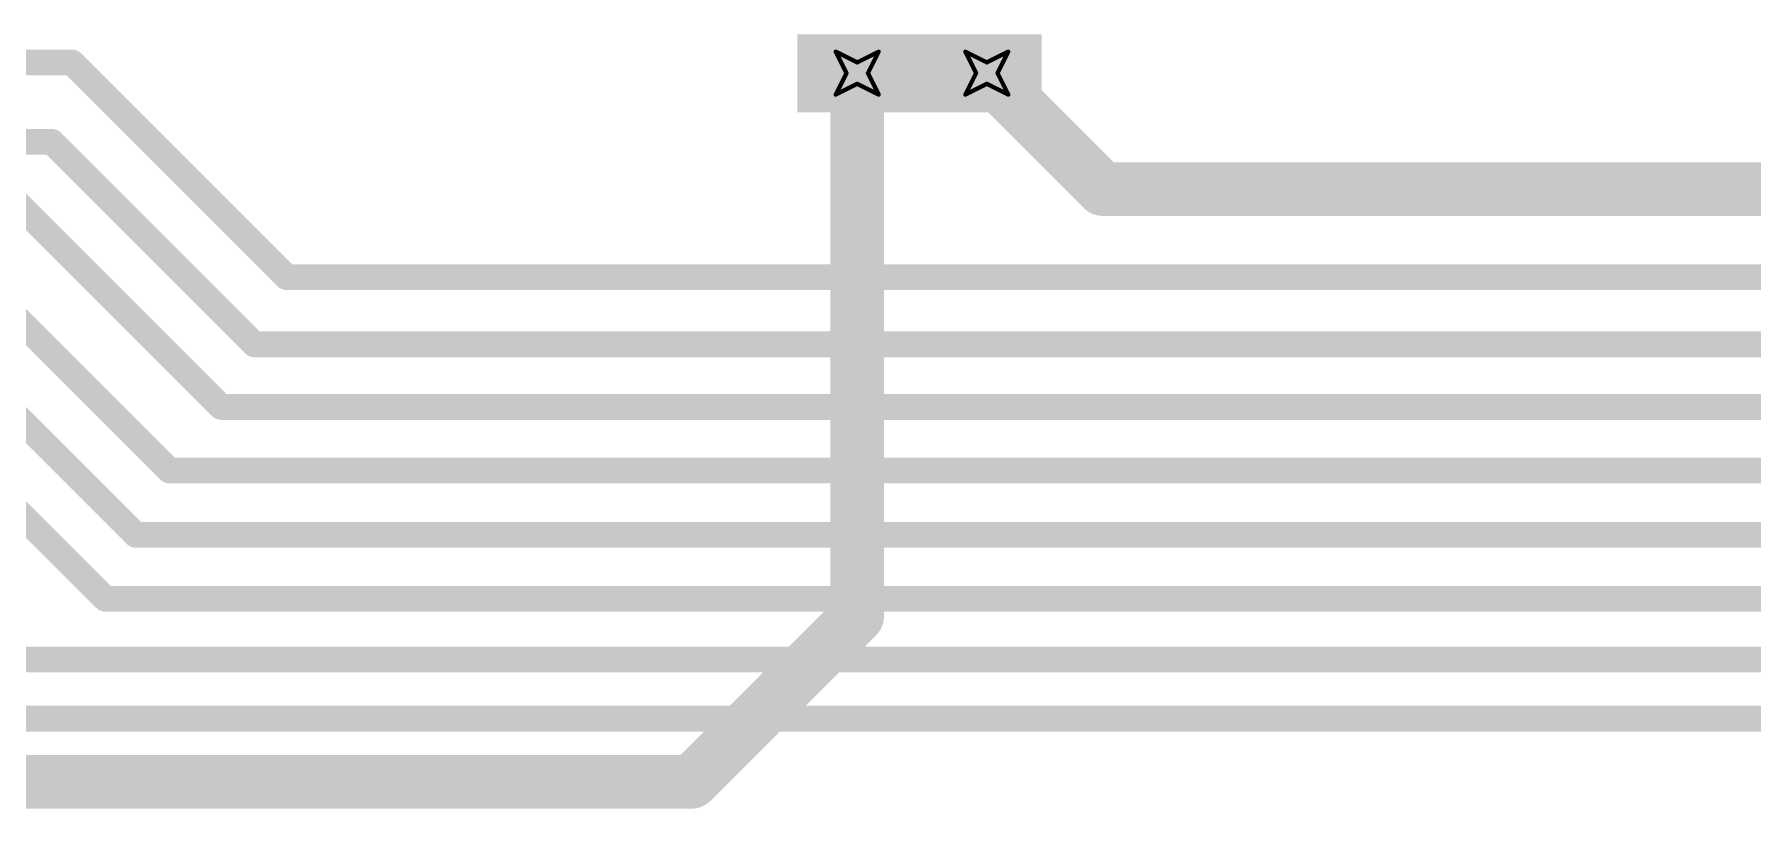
# Model space of a CAD drawing. Header units: inches. Extents: x -11 to 1110, y -7 to 455.
# Drawn here: x 194.73 to 215.06, y 40.45 to 49.61 of the extents above; entities that cross this region are included whole.
import ezdxf

# ---------------------------------------------------------------- set-up
doc = ezdxf.new("R2010")
doc.units = ezdxf.units.IN
for name, color, linetype in [('Bottom Layer', 5, 'Continuous'), ('Bottom Solder', 6, 'Continuous'), ('Drill Drawing', 1, 'Continuous'), ('Top Layer', 1, 'Continuous'), ('Top Solder', 216, 'Continuous'), ('Via Holes', 16, 'Continuous')]:
    doc.layers.add(name, color=color, linetype=linetype)

msp = doc.modelspace()

# ---------------------------------------------------------------- hatches: boundary and pattern name
at = {"layer": 'Bottom Layer'}
msp.add_hatch(color=5, dxfattribs=at).paths.add_polyline_path([(203.7588, 48.68508932), (206.65120976, 48.68508932), (206.65120976, 49.60903464), (203.7588, 49.60903464)])
h = msp.add_hatch(color=5, dxfattribs=at)
edge = h.paths.add_edge_path()
edge.add_arc((204.4686284, 49.1503716), 0.2999994, 0, 360)
h = msp.add_hatch(color=5, dxfattribs=at)
edge = h.paths.add_edge_path()
edge.add_arc((206.00195782, 49.1503716), 0.2999994, 0, 360)
at = {"layer": 'Bottom Solder'}
h = msp.add_hatch(color=6, dxfattribs=at)
edge = h.paths.add_edge_path()
edge.add_arc((204.4686284, 49.1503716), 0.4015993999999999, 0, 360)
h = msp.add_hatch(color=6, dxfattribs=at)
edge = h.paths.add_edge_path()
edge.add_arc((206.00195782, 49.1503716), 0.4015993999999999, 0, 360)
at = {"layer": 'Top Layer'}
h = msp.add_hatch(color=1, dxfattribs=at)
edge = h.paths.add_edge_path()
edge.add_arc((204.4686284, 49.1503716), 0.2999994, 0, 360)
h = msp.add_hatch(color=1, dxfattribs=at)
edge = h.paths.add_edge_path()
edge.add_arc((206.00195782, 49.1503716), 0.2999994, 0, 360)
at = {"layer": 'Top Solder'}
h = msp.add_hatch(color=216, dxfattribs=at)
edge = h.paths.add_edge_path()
edge.add_arc((204.4686284, 49.1503716), 0.4015993999999999, 0, 360)
h = msp.add_hatch(color=216, dxfattribs=at)
edge = h.paths.add_edge_path()
edge.add_arc((206.00195782, 49.1503716), 0.4015993999999999, 0, 360)
at = {"layer": 'Via Holes'}
h = msp.add_hatch(color=7, dxfattribs=at)
edge = h.paths.add_edge_path()
edge.add_arc((204.4686284, 49.1503716), 0.1499997, 0, 360)
h = msp.add_hatch(color=7, dxfattribs=at)
edge = h.paths.add_edge_path()
edge.add_arc((206.00195782, 49.1503716), 0.1499997, 0, 360)

# ---------------------------------------------------------------- linework, layer by layer
at = {"layer": 'Bottom Layer'}
for points in [[(204.4686284, 42.72618582, 0.635, 0.635, 0), (204.4686284, 49.1503716, 0.635, 0.635, 0)], [(202.50944258, 40.767, 0.635, 0.635, 0), (204.4686284, 42.72618582, 0.635, 0.635, 0)], [(181.6862, 40.767, 0.635, 0.635, 0), (202.50944258, 40.767, 0.635, 0.635, 0)]]:
    msp.add_lwpolyline(points, format="xyseb", dxfattribs=at)
for points in [[(204.3098784, 49.1503716, 0.3175, 0.3175, 1), (204.6273784, 49.1503716, 0.3175, 0.3175, 1)], [(204.3098784, 42.72618582, 0.3175, 0.3175, 1), (204.6273784, 42.72618582, 0.3175, 0.3175, 1)], [(204.3098784, 42.72618582, 0.3175, 0.3175, 1), (204.6273784, 42.72618582, 0.3175, 0.3175, 1)], [(202.35069258, 40.767, 0.3175, 0.3175, 1), (202.66819258, 40.767, 0.3175, 0.3175, 1)], [(202.35069258, 40.767, 0.3175, 0.3175, 1), (202.66819258, 40.767, 0.3175, 0.3175, 1)]]:
    msp.add_lwpolyline(points, format="xyseb", close=True, dxfattribs=at)
at = {"layer": 'Drill Drawing'}
for points in [[(204.2146284, 49.4043716, 0.0508, 0.0508, 0), (204.4686284, 49.2773716, 0.0508, 0.0508, 0)], [(204.2146284, 49.4043716, 0.0508, 0.0508, 0), (204.3416284, 49.1503716, 0.0508, 0.0508, 0)], [(204.4686284, 49.2773716, 0.0508, 0.0508, 0), (204.7226284, 49.4043716, 0.0508, 0.0508, 0)], [(204.5956284, 49.1503716, 0.0508, 0.0508, 0), (204.7226284, 49.4043716, 0.0508, 0.0508, 0)], [(205.74795782, 49.4043716, 0.0508, 0.0508, 0), (206.00195782, 49.2773716, 0.0508, 0.0508, 0)], [(205.74795782, 49.4043716, 0.0508, 0.0508, 0), (205.87495782, 49.1503716, 0.0508, 0.0508, 0)], [(206.00195782, 49.2773716, 0.0508, 0.0508, 0), (206.25595782, 49.4043716, 0.0508, 0.0508, 0)], [(206.12895782, 49.1503716, 0.0508, 0.0508, 0), (206.25595782, 49.4043716, 0.0508, 0.0508, 0)], [(204.2146284, 48.89637159999999, 0.0508, 0.0508, 0), (204.3416284, 49.1503716, 0.0508, 0.0508, 0)], [(204.2146284, 48.89637159999999, 0.0508, 0.0508, 0), (204.4686284, 49.0233716, 0.0508, 0.0508, 0)], [(204.4686284, 49.0233716, 0.0508, 0.0508, 0), (204.7226284, 48.89637159999999, 0.0508, 0.0508, 0)], [(204.5956284, 49.1503716, 0.0508, 0.0508, 0), (204.7226284, 48.89637159999999, 0.0508, 0.0508, 0)], [(205.74795782, 48.89637159999999, 0.0508, 0.0508, 0), (205.87495782, 49.1503716, 0.0508, 0.0508, 0)], [(205.74795782, 48.89637159999999, 0.0508, 0.0508, 0), (206.00195782, 49.0233716, 0.0508, 0.0508, 0)], [(206.00195782, 49.0233716, 0.0508, 0.0508, 0), (206.25595782, 48.89637159999999, 0.0508, 0.0508, 0)], [(206.12895782, 49.1503716, 0.0508, 0.0508, 0), (206.25595782, 48.89637159999999, 0.0508, 0.0508, 0)]]:
    msp.add_lwpolyline(points, format="xyseb", dxfattribs=at)
for points in [[(204.2019284, 49.4043716, 0.0254, 0.0254, 1), (204.2273284, 49.4043716, 0.0254, 0.0254, 1)], [(204.2019284, 49.4043716, 0.0254, 0.0254, 1), (204.2273284, 49.4043716, 0.0254, 0.0254, 1)], [(204.7099284, 49.4043716, 0.0254, 0.0254, 1), (204.7353284, 49.4043716, 0.0254, 0.0254, 1)], [(204.7099284, 49.4043716, 0.0254, 0.0254, 1), (204.7353284, 49.4043716, 0.0254, 0.0254, 1)], [(205.73525782, 49.4043716, 0.0254, 0.0254, 1), (205.76065782, 49.4043716, 0.0254, 0.0254, 1)], [(205.73525782, 49.4043716, 0.0254, 0.0254, 1), (205.76065782, 49.4043716, 0.0254, 0.0254, 1)], [(206.24325782, 49.4043716, 0.0254, 0.0254, 1), (206.26865782, 49.4043716, 0.0254, 0.0254, 1)], [(206.24325782, 49.4043716, 0.0254, 0.0254, 1), (206.26865782, 49.4043716, 0.0254, 0.0254, 1)], [(204.4559284, 49.2773716, 0.0254, 0.0254, 1), (204.4813284, 49.2773716, 0.0254, 0.0254, 1)], [(204.4559284, 49.2773716, 0.0254, 0.0254, 1), (204.4813284, 49.2773716, 0.0254, 0.0254, 1)], [(205.98925782, 49.2773716, 0.0254, 0.0254, 1), (206.01465782, 49.2773716, 0.0254, 0.0254, 1)], [(205.98925782, 49.2773716, 0.0254, 0.0254, 1), (206.01465782, 49.2773716, 0.0254, 0.0254, 1)], [(204.3289284, 49.1503716, 0.0254, 0.0254, 1), (204.3543284, 49.1503716, 0.0254, 0.0254, 1)], [(204.3289284, 49.1503716, 0.0254, 0.0254, 1), (204.3543284, 49.1503716, 0.0254, 0.0254, 1)], [(204.4559284, 49.0233716, 0.0254, 0.0254, 1), (204.4813284, 49.0233716, 0.0254, 0.0254, 1)], [(204.4559284, 49.0233716, 0.0254, 0.0254, 1), (204.4813284, 49.0233716, 0.0254, 0.0254, 1)], [(204.5829284, 49.1503716, 0.0254, 0.0254, 1), (204.6083284, 49.1503716, 0.0254, 0.0254, 1)], [(204.5829284, 49.1503716, 0.0254, 0.0254, 1), (204.6083284, 49.1503716, 0.0254, 0.0254, 1)], [(205.86225782, 49.1503716, 0.0254, 0.0254, 1), (205.88765782, 49.1503716, 0.0254, 0.0254, 1)], [(205.86225782, 49.1503716, 0.0254, 0.0254, 1), (205.88765782, 49.1503716, 0.0254, 0.0254, 1)], [(205.98925782, 49.0233716, 0.0254, 0.0254, 1), (206.01465782, 49.0233716, 0.0254, 0.0254, 1)], [(205.98925782, 49.0233716, 0.0254, 0.0254, 1), (206.01465782, 49.0233716, 0.0254, 0.0254, 1)], [(206.11625782, 49.1503716, 0.0254, 0.0254, 1), (206.14165782, 49.1503716, 0.0254, 0.0254, 1)], [(206.11625782, 49.1503716, 0.0254, 0.0254, 1), (206.14165782, 49.1503716, 0.0254, 0.0254, 1)], [(204.2019284, 48.89637159999999, 0.0254, 0.0254, 1), (204.2273284, 48.89637159999999, 0.0254, 0.0254, 1)], [(204.2019284, 48.89637159999999, 0.0254, 0.0254, 1), (204.2273284, 48.89637159999999, 0.0254, 0.0254, 1)], [(204.7099284, 48.89637159999999, 0.0254, 0.0254, 1), (204.7353284, 48.89637159999999, 0.0254, 0.0254, 1)], [(204.7099284, 48.89637159999999, 0.0254, 0.0254, 1), (204.7353284, 48.89637159999999, 0.0254, 0.0254, 1)], [(205.73525782, 48.89637159999999, 0.0254, 0.0254, 1), (205.76065782, 48.89637159999999, 0.0254, 0.0254, 1)], [(205.73525782, 48.89637159999999, 0.0254, 0.0254, 1), (205.76065782, 48.89637159999999, 0.0254, 0.0254, 1)], [(206.24325782, 48.89637159999999, 0.0254, 0.0254, 1), (206.26865782, 48.89637159999999, 0.0254, 0.0254, 1)], [(206.24325782, 48.89637159999999, 0.0254, 0.0254, 1), (206.26865782, 48.89637159999999, 0.0254, 0.0254, 1)]]:
    msp.add_lwpolyline(points, format="xyseb", close=True, dxfattribs=at)
at = {"layer": 'Top Layer'}
for points in [[(193.7004, 49.276, 0.3048, 0.3048, 0), (195.17982808, 49.276, 0.3048, 0.3048, 0)], [(195.17982808, 49.276, 0.3048, 0.3048, 0), (197.71904068, 46.7367874, 0.3048, 0.3048, 0)], [(204.4686284, 49.1503716, 0.635, 0.635, 0), (206.00195782, 49.1503716, 0.635, 0.635, 0)], [(206.00195782, 49.1503716, 0.635, 0.635, 0), (207.37359592, 47.77873349999999, 0.635, 0.635, 0)], [(180.6305125, 48.33737348, 0.3048, 0.3048, 0), (194.94113158, 48.33737348, 0.3048, 0.3048, 0)], [(194.94113158, 48.33737348, 0.3048, 0.3048, 0), (197.33614838, 45.94235668, 0.3048, 0.3048, 0)], [(207.37359592, 47.77873349999999, 0.635, 0.635, 0), (211.82802694, 47.77873349999999, 0.635, 0.635, 0)], [(211.82802694, 47.77873349999999, 0.635, 0.635, 0), (641.1722, 47.7787716, 0.635, 0.635, 0)], [(194.52787104, 47.61694058, 0.3048, 0.3048, 0), (196.94372854, 45.20108308, 0.3048, 0.3048, 0)], [(193.81987144, 46.96236226, 0.3048, 0.3048, 0), (196.33329542, 44.44893828, 0.3048, 0.3048, 0)], [(197.71904068, 46.7367874, 0.3048, 0.3048, 0), (678.34036036, 46.7367874, 0.3048, 0.3048, 0)], [(197.33614838, 45.94235668, 0.3048, 0.3048, 0), (678.18624332, 45.94235668, 0.3048, 0.3048, 0)], [(194.15760254, 45.46599746, 0.3048, 0.3048, 0), (195.9356, 43.688, 0.3048, 0.3048, 0)], [(196.94372854, 45.20108308, 0.3048, 0.3048, 0), (677.41449226, 45.20108308, 0.3048, 0.3048, 0)], [(193.7004, 44.8056, 0.3048, 0.3048, 0), (195.57374652, 42.93225348, 0.3048, 0.3048, 0)], [(196.33329542, 44.44893828, 0.3048, 0.3048, 0), (673.34180292, 44.44893828, 0.3048, 0.3048, 0)], [(195.9356, 43.688, 0.3048, 0.3048, 0), (670.9118281, 43.688, 0.3048, 0.3048, 0)], [(195.57374652, 42.93225348, 0.3048, 0.3048, 0), (670.5462560599999, 42.93225348, 0.3048, 0.3048, 0)], [(185.64878796, 42.21461204, 0.3048, 0.3048, 0), (670.0642478799999, 42.21461204, 0.3048, 0.3048, 0)], [(183.12548084, 41.514141, 0.3048, 0.3048, 0), (669.65675568, 41.514141, 0.3048, 0.3048, 0)]]:
    msp.add_lwpolyline(points, format="xyseb", dxfattribs=at)
for points in [[(195.10362808, 49.276, 0.1524, 0.1524, 1), (195.25602808, 49.276, 0.1524, 0.1524, 1)], [(195.10362808, 49.276, 0.1524, 0.1524, 1), (195.25602808, 49.276, 0.1524, 0.1524, 1)], [(204.3098784, 49.1503716, 0.3175, 0.3175, 1), (204.6273784, 49.1503716, 0.3175, 0.3175, 1)], [(205.84320782, 49.1503716, 0.3175, 0.3175, 1), (206.16070782, 49.1503716, 0.3175, 0.3175, 1)], [(205.84320782, 49.1503716, 0.3175, 0.3175, 1), (206.16070782, 49.1503716, 0.3175, 0.3175, 1)], [(194.86493158, 48.33737348, 0.1524, 0.1524, 1), (195.01733158, 48.33737348, 0.1524, 0.1524, 1)], [(194.86493158, 48.33737348, 0.1524, 0.1524, 1), (195.01733158, 48.33737348, 0.1524, 0.1524, 1)], [(207.21484592, 47.77873349999999, 0.3175, 0.3175, 1), (207.53234592, 47.77873349999999, 0.3175, 0.3175, 1)], [(207.21484592, 47.77873349999999, 0.3175, 0.3175, 1), (207.53234592, 47.77873349999999, 0.3175, 0.3175, 1)], [(211.66927694, 47.77873349999999, 0.3175, 0.3175, 1), (211.98677694, 47.77873349999999, 0.3175, 0.3175, 1)], [(211.66927694, 47.77873349999999, 0.3175, 0.3175, 1), (211.98677694, 47.77873349999999, 0.3175, 0.3175, 1)], [(197.64284068, 46.7367874, 0.1524, 0.1524, 1), (197.79524068, 46.7367874, 0.1524, 0.1524, 1)], [(197.64284068, 46.7367874, 0.1524, 0.1524, 1), (197.79524068, 46.7367874, 0.1524, 0.1524, 1)], [(197.25994838, 45.94235668, 0.1524, 0.1524, 1), (197.41234838, 45.94235668, 0.1524, 0.1524, 1)], [(197.25994838, 45.94235668, 0.1524, 0.1524, 1), (197.41234838, 45.94235668, 0.1524, 0.1524, 1)], [(196.86752854, 45.20108308, 0.1524, 0.1524, 1), (197.01992854, 45.20108308, 0.1524, 0.1524, 1)], [(196.86752854, 45.20108308, 0.1524, 0.1524, 1), (197.01992854, 45.20108308, 0.1524, 0.1524, 1)], [(196.25709542, 44.44893828, 0.1524, 0.1524, 1), (196.40949542, 44.44893828, 0.1524, 0.1524, 1)], [(196.25709542, 44.44893828, 0.1524, 0.1524, 1), (196.40949542, 44.44893828, 0.1524, 0.1524, 1)], [(195.8594, 43.688, 0.1524, 0.1524, 1), (196.0118, 43.688, 0.1524, 0.1524, 1)], [(195.8594, 43.688, 0.1524, 0.1524, 1), (196.0118, 43.688, 0.1524, 0.1524, 1)], [(195.49754652, 42.93225348, 0.1524, 0.1524, 1), (195.64994652, 42.93225348, 0.1524, 0.1524, 1)], [(195.49754652, 42.93225348, 0.1524, 0.1524, 1), (195.64994652, 42.93225348, 0.1524, 0.1524, 1)]]:
    msp.add_lwpolyline(points, format="xyseb", close=True, dxfattribs=at)

doc.saveas('drawing.dxf')
